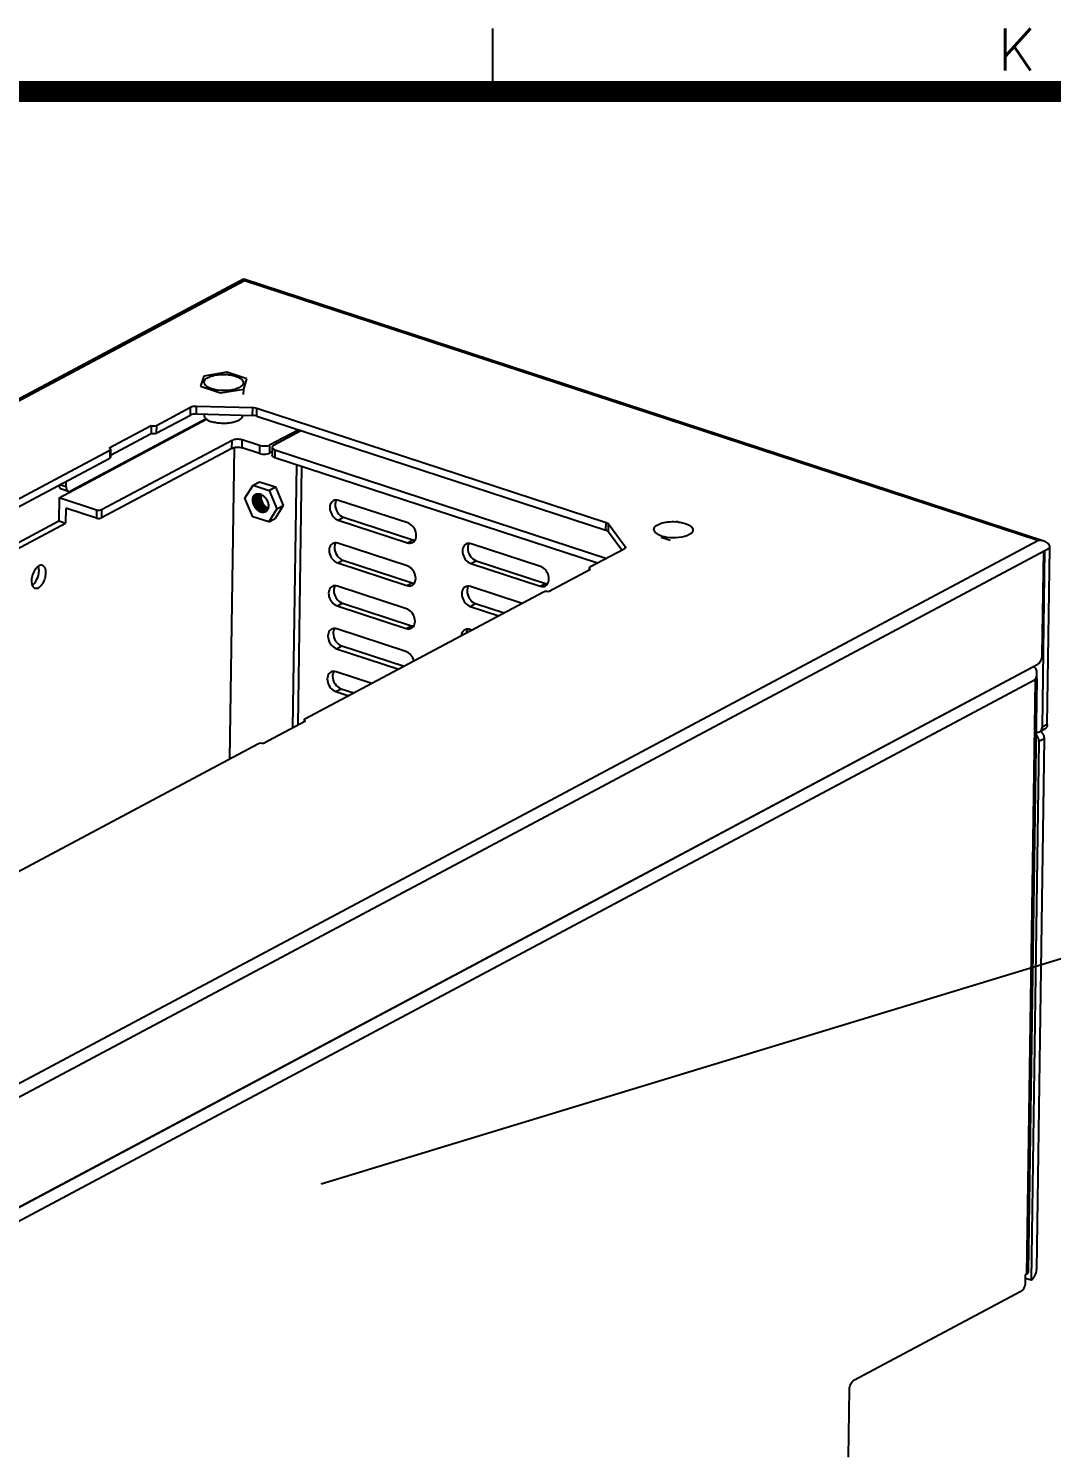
# Model space of a CAD drawing. Extents: x -425 to 6552, y -3049 to 3105.
# Drawn here: x 230.1 to 278.9, y -2075.7 to -2007.6 of the extents above; entities that cross this region are included whole.
import ezdxf
from ezdxf.enums import TextEntityAlignment as Align

# ---------------------------------------------------------------- set-up
doc = ezdxf.new("R2010")
doc.units = 0
doc.layers.get('0').update_dxf_attribs({"linetype": 'CONTINUOUS'})
doc.layers.add('DIM', color=1, linetype='CONTINUOUS')
doc.styles.add('SIM', font='simplex')

msp = doc.modelspace()

# ---------------------------------------------------------------- linework, layer by layer
msp.add_line((252.293, -2010.645), (252.293, -2007.645))
at = {"color": 7, "linetype": 'CONTINUOUS'}
for p, q in [((240.394, -2019.606), (185.305, -2048.948)), ((240.443, -2019.675), (185.506, -2048.936)), ((278.577, -2032.097), (240.404, -2019.605)), ((278.29, -2032.061), (240.443, -2019.675)), ((240.401, -2025.095), (240.404, -2024.843)), ((236.233, -2026.951), (237.862, -2026.084)), ((236.238, -2026.574), (237.867, -2025.706)), ((237.862, -2026.084), (237.867, -2025.706)), ((238.147, -2026.031), (238.152, -2025.654)), ((238.147, -2026.031), (240.83, -2026.097)), ((238.152, -2025.654), (240.835, -2025.719)), ((240.345, -2026.085), (240.344, -2026.117)), ((240.83, -2026.097), (240.835, -2025.719)), ((241.029, -2026.128), (241.034, -2025.751)), ((241.029, -2026.128), (257.685, -2031.579)), ((241.034, -2025.751), (257.691, -2031.202)), ((231.595, -2030.033), (238.635, -2026.284)), ((238.613, -2026.267), (232.139, -2029.715)), ((233.988, -2027.654), (235.996, -2026.585)), ((235.996, -2026.585), (235.991, -2026.962)), ((236.238, -2026.574), (236.233, -2026.951)), ((243.002, -2026.796), (241.642, -2027.52)), ((243.165, -2026.827), (241.832, -2027.537)), ((243.002, -2026.796), (243, -2026.915)), ((243.07, -2026.878), (243.071, -2026.797)), ((239.849, -2027.293), (233.625, -2030.608)), ((234.052, -2027.995), (235.991, -2026.962)), ((239.843, -2027.67), (239.849, -2027.293)), ((240.327, -2027.649), (240.333, -2027.271)), ((241.158, -2027.541), (240.333, -2027.271)), ((241.158, -2027.541), (241.153, -2027.919)), ((241.642, -2027.52), (241.637, -2027.897)), ((222.634, -2034.194), (234.015, -2028.133)), ((222.64, -2033.817), (234.021, -2027.755)), ((239.843, -2027.67), (233.619, -2030.985)), ((234.021, -2027.755), (234.015, -2028.133)), ((234.056, -2027.713), (234.05, -2028.09)), ((239.747, -2042.491), (239.964, -2027.631)), ((241.153, -2027.919), (240.327, -2027.649)), ((241.759, -2027.833), (241.637, -2027.897)), ((241.762, -2027.622), (241.756, -2028)), ((241.898, -2027.739), (241.893, -2028.116)), ((257.281, -2033.152), (241.893, -2028.116)), ((241.898, -2027.739), (257.722, -2032.917)), ((242.753, -2041.008), (242.936, -2028.458)), ((243.004, -2040.874), (243.184, -2028.539)), ((231.934, -2029.512), (231.619, -2029.409)), ((232.036, -2029.729), (231.706, -2029.621)), ((231.934, -2029.512), (231.938, -2029.239)), ((231.595, -2030.033), (231.579, -2031.134)), ((233.383, -2030.619), (231.595, -2030.033)), ((248.234, -2031.231), (244.933, -2030.151)), ((231.919, -2030.519), (231.909, -2031.242)), ((233.377, -2030.996), (231.919, -2030.519)), ((233.383, -2030.619), (233.377, -2030.996)), ((233.625, -2030.608), (233.619, -2030.985)), ((244.919, -2031.095), (245.17, -2030.961)), ((245.17, -2030.961), (248.471, -2032.041)), ((227.217, -2033.458), (231.579, -2031.134)), ((227.547, -2033.566), (231.909, -2031.242)), ((231.579, -2031.134), (231.909, -2031.242)), ((244.919, -2031.095), (248.22, -2032.175)), ((257.685, -2031.579), (257.691, -2031.202)), ((257.806, -2031.652), (257.812, -2031.275)), ((257.806, -2031.652), (258.448, -2032.519)), ((257.812, -2031.275), (258.606, -2032.347)), ((223.353, -2061.322), (278.29, -2032.061)), ((248.204, -2033.275), (244.903, -2032.195)), ((248.22, -2032.175), (248.471, -2032.041)), ((254.56, -2033.301), (251.259, -2032.221)), ((258.604, -2032.433), (258.606, -2032.347)), ((223.426, -2061.941), (278.865, -2032.412)), ((244.889, -2033.139), (245.14, -2033.005)), ((245.14, -2033.005), (248.441, -2034.085)), ((258.551, -2032.475), (256.922, -2033.343)), ((278.614, -2032.546), (278.491, -2040.975)), ((278.5, -2037.538), (278.573, -2032.568)), ((278.742, -2040.841), (278.865, -2032.412)), ((244.889, -2033.139), (248.19, -2034.219)), ((251.245, -2033.165), (251.496, -2033.031)), ((251.245, -2033.165), (254.546, -2034.245)), ((251.496, -2033.031), (254.797, -2034.111)), ((256.955, -2033.444), (254.946, -2034.513)), ((256.887, -2033.385), (256.885, -2033.481)), ((248.174, -2035.32), (244.873, -2034.24)), ((248.19, -2034.219), (248.441, -2034.085)), ((253.682, -2035.068), (251.229, -2034.266)), ((254.546, -2034.245), (254.797, -2034.111)), ((254.704, -2034.524), (243.324, -2040.586)), ((244.86, -2035.183), (245.111, -2035.05)), ((245.111, -2035.05), (248.411, -2036.13)), ((244.86, -2035.183), (248.16, -2036.263)), ((251.216, -2035.209), (251.467, -2035.075)), ((251.216, -2035.209), (252.58, -2035.656)), ((251.467, -2035.075), (252.831, -2035.522)), ((248.144, -2037.364), (244.843, -2036.284)), ((248.16, -2036.263), (248.411, -2036.13)), ((251.294, -2036.341), (251.199, -2036.31)), ((244.83, -2037.228), (245.081, -2037.094)), ((245.081, -2037.094), (248.053, -2038.067)), ((244.83, -2037.228), (247.802, -2038.2)), ((278.087, -2038.098), (223.599, -2067.12)), ((223.851, -2066.958), (278.286, -2037.964)), ((246.516, -2038.886), (244.814, -2038.328)), ((278.087, -2038.098), (278.055, -2038.087)), ((278.246, -2038.615), (278.249, -2038.388)), ((278.161, -2038.717), (223.893, -2067.622)), ((244.8, -2039.272), (245.051, -2039.138)), ((245.051, -2039.138), (245.664, -2039.339)), ((278.161, -2038.748), (277.747, -2067.055)), ((278.245, -2038.646), (277.831, -2066.953)), ((278.119, -2038.739), (278.119, -2038.771)), ((278.119, -2038.771), (278.161, -2038.748)), ((244.8, -2039.272), (245.413, -2039.473)), ((243.356, -2040.687), (241.348, -2041.756)), ((243.288, -2040.628), (243.287, -2040.724)), ((278.63, -2041.057), (278.379, -2041.19)), ((278.742, -2040.841), (278.491, -2040.975)), ((241.106, -2041.767), (229.566, -2047.913)), ((278.343, -2041.654), (277.967, -2067.35)), ((278.594, -2041.52), (278.224, -2066.838)), ((278.594, -2041.52), (278.343, -2041.654)), ((277.699, -2067.455), (277.705, -2067.077)), ((277.967, -2067.35), (277.702, -2067.263)), ((277.747, -2067.055), (277.705, -2067.077)), ((277.486, -2067.881), (269.515, -2072.126)), ((269.254, -2075.791), (269.301, -2072.552))]:
    msp.add_line(p, q, dxfattribs=at)
at = {"color": 4, "linetype": 'CONTINUOUS'}
for p, q in [((239.603, -2024.041), (238.499, -2024.22)), ((240.556, -2024.353), (239.603, -2024.041)), ((238.499, -2024.22), (238.348, -2024.71)), ((238.348, -2024.71), (239.3, -2025.022)), ((239.3, -2025.022), (240.404, -2024.843)), ((240.404, -2024.843), (240.556, -2024.353)), ((238.514, -2026.04), (238.513, -2026.091)), ((240.464, -2030.054), (240.857, -2029.424)), ((240.857, -2029.424), (241.16, -2029.263)), ((240.857, -2029.424), (241.619, -2029.674)), ((241.16, -2029.263), (241.922, -2029.512)), ((241.619, -2029.674), (241.922, -2029.512)), ((241.922, -2029.512), (242.292, -2030.392)), ((240.834, -2030.934), (240.464, -2030.054)), ((241.619, -2029.674), (241.989, -2030.553)), ((241.597, -2031.183), (240.834, -2030.934)), ((241.989, -2030.553), (241.597, -2031.183)), ((242.292, -2030.392), (241.9, -2031.022)), ((241.989, -2030.553), (242.292, -2030.392)), ((241.597, -2031.183), (241.9, -2031.022)), ((260.325, -2031.902), (260.754, -2032.043))]:
    msp.add_line(p, q, dxfattribs=at)
at = {"const_width": 1}
msp.add_lwpolyline([(552.293, -2010.645), (-247.707, -2010.645), (-247.707, -2560.645), (552.293, -2560.645)], close=True, dxfattribs=at)
at = {"color": 4, "linetype": 'CONTINUOUS'}
for centre, radius, start, end in [((239.429, -2026.316), 2.171, 83.74128, 86.30615), ((241.168, -2030.129), 0.267, 111.21657, 118.03821), ((241.227, -2030.103), 0.272, 124.95506, 131.38174), ((242.167, -2029.797), 0.98, 197.53289, 198.37456), ((242.199, -2029.786), 1.014, 198.42869, 211.57334), ((242.237, -2029.766), 0.826, 202.74227, 207.20572), ((242.24, -2029.764), 0.83, 207.2084, 213.18504), ((242.19, -2029.792), 1.003, 211.53831, 218.61054), ((241.369, -2030.495), 0.213, 288.71796, 293.78162), ((241.326, -2030.49), 0.238, 298.03804, 302.66844), ((241.415, -2030.463), 0.22, 283.69332, 286.2854), ((260.883, -2033.337), 2.171, 83.74128, 86.30615)]:
    msp.add_arc(centre, radius, start, end, dxfattribs=at)
at = {"color": 7, "linetype": 'CONTINUOUS'}
for centre, radius, start, end in [((277.683, -2038.38), 0.566, 356.25308, 359.12418), ((277.385, -2038.324), 0.87, 333.13745, 337.69048), ((277.37, -2038.317), 0.886, 337.64662, 342.60841), ((277.434, -2038.337), 0.819, 342.62577, 344.70568), ((278.169, -2038.613), 0.0769, 342.78114, 347.60689), ((278.173, -2038.614), 0.0729, 347.5926, 359.0846), ((278.188, -2041.472), 0.383, 51.13775, 52.64773), ((278.134, -2041.527), 0.461, 33.75537, 39.29384)]:
    msp.add_arc(centre, radius, start, end, dxfattribs=at)
for points, knots in [([(240.394, -2019.606), (240.396, -2019.605), (240.399, -2019.604), (240.402, -2019.604), (240.404, -2019.605)], [0, 0, 0, 0, 0.504608, 1, 1, 1, 1]), ([(240.404, -2019.605), (240.413, -2019.608), (240.429, -2019.634), (240.438, -2019.658), (240.443, -2019.675)], [0, 0, 0, 0, 0.356618, 1, 1, 1, 1]), ([(238.147, -2026.031), (238.094, -2026.03), (237.996, -2026.036), (237.901, -2026.063), (237.862, -2026.084)], [0, 0, 0, 0, 0.54609, 1, 1, 1, 1]), ([(237.867, -2025.706), (237.906, -2025.686), (238.002, -2025.659), (238.099, -2025.652), (238.152, -2025.654)], [0, 0, 0, 0, 0.45391, 1, 1, 1, 1]), ([(241.029, -2026.128), (241.014, -2026.124), (240.949, -2026.106), (240.882, -2026.098), (240.83, -2026.097)], [0, 0, 0, 0, 0.231518, 1, 1, 1, 1]), ([(240.835, -2025.719), (240.853, -2025.72), (240.92, -2025.724), (240.987, -2025.736), (241.034, -2025.751)], [0, 0, 0, 0, 0.264255, 1, 1, 1, 1]), ([(235.996, -2026.585), (236.037, -2026.598), (236.12, -2026.606), (236.204, -2026.592), (236.238, -2026.574)], [0, 0, 0, 0, 0.523592, 1, 1, 1, 1]), ([(236.233, -2026.951), (236.198, -2026.97), (236.114, -2026.983), (236.031, -2026.975), (235.991, -2026.962)], [0, 0, 0, 0, 0.476408, 1, 1, 1, 1]), ([(240.333, -2027.271), (240.251, -2027.245), (240.086, -2027.23), (239.918, -2027.256), (239.849, -2027.293)], [0, 0, 0, 0, 0.523579, 1, 1, 1, 1]), ([(241.642, -2027.52), (241.573, -2027.557), (241.405, -2027.583), (241.24, -2027.568), (241.158, -2027.541)], [0, 0, 0, 0, 0.476421, 1, 1, 1, 1]), ([(241.832, -2027.537), (241.822, -2027.543), (241.79, -2027.562), (241.762, -2027.596), (241.762, -2027.622)], [0, 0, 0, 0, 0.313622, 1, 1, 1, 1]), ([(234.056, -2027.713), (234.056, -2027.707), (234.046, -2027.676), (234.012, -2027.662), (233.988, -2027.654)], [0, 0, 0, 0, 0.18282, 1, 1, 1, 1]), ([(234.051, -2028.09), (234.05, -2028.094), (234.046, -2028.113), (234.029, -2028.126), (234.015, -2028.133)], [0, 0, 0, 0, 0.205889, 1, 1, 1, 1]), ([(234.021, -2027.755), (234.026, -2027.752), (234.042, -2027.743), (234.056, -2027.726), (234.056, -2027.713)], [0, 0, 0, 0, 0.312259, 1, 1, 1, 1]), ([(239.843, -2027.67), (239.912, -2027.633), (240.08, -2027.607), (240.246, -2027.622), (240.327, -2027.649)], [0, 0, 0, 0, 0.476421, 1, 1, 1, 1]), ([(241.153, -2027.919), (241.234, -2027.946), (241.4, -2027.96), (241.568, -2027.934), (241.637, -2027.897)], [0, 0, 0, 0, 0.523579, 1, 1, 1, 1]), ([(241.893, -2028.116), (241.873, -2028.11), (241.818, -2028.089), (241.756, -2028.04), (241.756, -2028)], [0, 0, 0, 0, 0.337668, 1, 1, 1, 1]), ([(241.762, -2027.622), (241.762, -2027.633), (241.772, -2027.667), (241.822, -2027.709), (241.87, -2027.729), (241.898, -2027.739)], [0, 0, 0, 0, 0.180574, 0.527361, 1, 1, 1, 1]), ([(231.706, -2029.621), (231.674, -2029.611), (231.614, -2029.544), (231.605, -2029.463), (231.604, -2029.417)], [0, 0, 0, 0, 0.423966, 1, 1, 1, 1]), ([(231.934, -2029.512), (231.933, -2029.561), (231.941, -2029.647), (232.002, -2029.718), (232.036, -2029.729)], [0, 0, 0, 0, 0.578687, 1, 1, 1, 1]), ([(232.036, -2029.729), (232.044, -2029.732), (232.079, -2029.739), (232.115, -2029.728), (232.139, -2029.715)], [0, 0, 0, 0, 0.232593, 1, 1, 1, 1]), ([(244.683, -2030.165), (244.648, -2030.184), (244.583, -2030.239), (244.526, -2030.357), (244.507, -2030.498), (244.535, -2030.702), (244.655, -2030.935), (244.827, -2031.064), (244.919, -2031.095)], [0, 0, 0, 0, 0.103014, 0.213752, 0.336002, 0.46885, 0.745568, 1, 1, 1, 1]), ([(244.933, -2030.151), (244.891, -2030.137), (244.804, -2030.123), (244.719, -2030.146), (244.683, -2030.165)], [0, 0, 0, 0, 0.519322, 1, 1, 1, 1]), ([(244.787, -2030.215), (244.783, -2030.226), (244.771, -2030.271), (244.765, -2030.318), (244.765, -2030.354)], [0, 0, 0, 0, 0.2412, 1, 1, 1, 1]), ([(233.377, -2030.996), (233.418, -2031.009), (233.501, -2031.017), (233.585, -2031.004), (233.619, -2030.985)], [0, 0, 0, 0, 0.523582, 1, 1, 1, 1]), ([(233.625, -2030.608), (233.59, -2030.626), (233.506, -2030.639), (233.424, -2030.632), (233.383, -2030.619)], [0, 0, 0, 0, 0.476418, 1, 1, 1, 1]), ([(244.765, -2030.354), (244.763, -2030.484), (244.847, -2030.74), (245.052, -2030.922), (245.17, -2030.961)], [0, 0, 0, 0, 0.512165, 1, 1, 1, 1]), ([(248.47, -2032.16), (248.505, -2032.142), (248.57, -2032.087), (248.627, -2031.969), (248.646, -2031.828), (248.618, -2031.624), (248.498, -2031.391), (248.326, -2031.261), (248.234, -2031.231)], [0, 0, 0, 0, 0.103014, 0.213752, 0.336002, 0.46885, 0.745568, 1, 1, 1, 1]), ([(257.806, -2031.652), (257.801, -2031.645), (257.767, -2031.611), (257.721, -2031.591), (257.685, -2031.579)], [0, 0, 0, 0, 0.201441, 1, 1, 1, 1]), ([(257.691, -2031.202), (257.704, -2031.206), (257.748, -2031.223), (257.792, -2031.248), (257.812, -2031.275)], [0, 0, 0, 0, 0.300647, 1, 1, 1, 1]), ([(244.653, -2032.21), (244.618, -2032.228), (244.554, -2032.283), (244.496, -2032.401), (244.477, -2032.542), (244.505, -2032.746), (244.626, -2032.979), (244.797, -2033.109), (244.889, -2033.139)], [0, 0, 0, 0, 0.103014, 0.213752, 0.336002, 0.46885, 0.745568, 1, 1, 1, 1]), ([(244.903, -2032.195), (244.861, -2032.182), (244.775, -2032.168), (244.689, -2032.19), (244.653, -2032.21)], [0, 0, 0, 0, 0.519322, 1, 1, 1, 1]), ([(244.757, -2032.259), (244.754, -2032.27), (244.741, -2032.315), (244.735, -2032.363), (244.735, -2032.398)], [0, 0, 0, 0, 0.2412, 1, 1, 1, 1]), ([(248.22, -2032.175), (248.262, -2032.188), (248.349, -2032.202), (248.434, -2032.18), (248.47, -2032.16)], [0, 0, 0, 0, 0.519322, 1, 1, 1, 1]), ([(251.009, -2032.235), (250.974, -2032.254), (250.91, -2032.309), (250.852, -2032.427), (250.833, -2032.568), (250.861, -2032.772), (250.981, -2033.005), (251.153, -2033.134), (251.245, -2033.165)], [0, 0, 0, 0, 0.103014, 0.213752, 0.336002, 0.46885, 0.745568, 1, 1, 1, 1]), ([(251.259, -2032.221), (251.217, -2032.207), (251.13, -2032.193), (251.045, -2032.216), (251.009, -2032.235)], [0, 0, 0, 0, 0.519322, 1, 1, 1, 1]), ([(251.113, -2032.285), (251.11, -2032.296), (251.097, -2032.341), (251.091, -2032.389), (251.091, -2032.424)], [0, 0, 0, 0, 0.2412, 1, 1, 1, 1]), ([(278.865, -2032.412), (278.866, -2032.375), (278.849, -2032.3), (278.756, -2032.177), (278.65, -2032.121), (278.577, -2032.097)], [0, 0, 0, 0, 0.244768, 0.49166, 1, 1, 1, 1]), ([(244.735, -2032.398), (244.733, -2032.529), (244.817, -2032.785), (245.023, -2032.967), (245.14, -2033.005)], [0, 0, 0, 0, 0.512165, 1, 1, 1, 1]), ([(251.091, -2032.424), (251.089, -2032.555), (251.173, -2032.811), (251.379, -2032.992), (251.496, -2033.031)], [0, 0, 0, 0, 0.512165, 1, 1, 1, 1]), ([(258.621, -2032.39), (258.621, -2032.398), (258.612, -2032.436), (258.577, -2032.461), (258.551, -2032.475)], [0, 0, 0, 0, 0.205564, 1, 1, 1, 1]), ([(230.803, -2033.256), (230.777, -2033.247), (230.716, -2033.244), (230.625, -2033.278), (230.536, -2033.346), (230.422, -2033.481), (230.319, -2033.695), (230.282, -2033.886), (230.281, -2033.982)], [0, 0, 0, 0, 0.083579, 0.178525, 0.290481, 0.419333, 0.7094, 1, 1, 1, 1]), ([(230.449, -2034.34), (230.475, -2034.348), (230.536, -2034.352), (230.628, -2034.318), (230.716, -2034.25), (230.83, -2034.115), (230.934, -2033.901), (230.97, -2033.71), (230.971, -2033.614)], [0, 0, 0, 0, 0.083579, 0.178525, 0.290481, 0.419333, 0.7094, 1, 1, 1, 1]), ([(230.493, -2034.002), (230.562, -2033.89), (230.624, -2033.721), (230.641, -2033.548), (230.641, -2033.506)], [0, 0, 0, 0, 0.756741, 1, 1, 1, 1]), ([(230.641, -2033.506), (230.641, -2033.487), (230.64, -2033.415), (230.627, -2033.343), (230.608, -2033.294)], [0, 0, 0, 0, 0.271661, 1, 1, 1, 1]), ([(230.971, -2033.614), (230.972, -2033.571), (230.967, -2033.49), (230.935, -2033.381), (230.882, -2033.298), (230.83, -2033.265), (230.803, -2033.256)], [0, 0, 0, 0, 0.307528, 0.574856, 0.80112, 1, 1, 1, 1]), ([(248.441, -2034.205), (248.475, -2034.186), (248.54, -2034.131), (248.597, -2034.013), (248.616, -2033.872), (248.588, -2033.668), (248.468, -2033.435), (248.296, -2033.306), (248.204, -2033.275)], [0, 0, 0, 0, 0.103014, 0.213752, 0.336002, 0.46885, 0.745568, 1, 1, 1, 1]), ([(254.797, -2034.231), (254.831, -2034.212), (254.896, -2034.157), (254.953, -2034.039), (254.972, -2033.898), (254.944, -2033.694), (254.824, -2033.461), (254.652, -2033.332), (254.56, -2033.301)], [0, 0, 0, 0, 0.103014, 0.213752, 0.336002, 0.46885, 0.745568, 1, 1, 1, 1]), ([(256.922, -2033.343), (256.917, -2033.346), (256.901, -2033.355), (256.887, -2033.372), (256.887, -2033.385)], [0, 0, 0, 0, 0.312259, 1, 1, 1, 1]), ([(256.887, -2033.385), (256.887, -2033.391), (256.897, -2033.422), (256.931, -2033.436), (256.955, -2033.444)], [0, 0, 0, 0, 0.18282, 1, 1, 1, 1]), ([(230.281, -2033.982), (230.28, -2034.025), (230.286, -2034.106), (230.317, -2034.214), (230.37, -2034.298), (230.422, -2034.331), (230.449, -2034.34)], [0, 0, 0, 0, 0.307528, 0.574856, 0.80112, 1, 1, 1, 1]), ([(230.314, -2034.194), (230.321, -2034.189), (230.35, -2034.169), (230.377, -2034.146), (230.395, -2034.127)], [0, 0, 0, 0, 0.237162, 1, 1, 1, 1]), ([(230.395, -2034.127), (230.404, -2034.118), (230.44, -2034.079), (230.471, -2034.036), (230.493, -2034.002)], [0, 0, 0, 0, 0.237788, 1, 1, 1, 1]), ([(244.623, -2034.254), (244.588, -2034.272), (244.524, -2034.328), (244.466, -2034.446), (244.447, -2034.587), (244.475, -2034.79), (244.596, -2035.023), (244.767, -2035.153), (244.86, -2035.183)], [0, 0, 0, 0, 0.103014, 0.213752, 0.336002, 0.46885, 0.745568, 1, 1, 1, 1]), ([(244.873, -2034.24), (244.831, -2034.226), (244.745, -2034.212), (244.659, -2034.235), (244.623, -2034.254)], [0, 0, 0, 0, 0.519322, 1, 1, 1, 1]), ([(244.727, -2034.304), (244.724, -2034.314), (244.711, -2034.36), (244.705, -2034.407), (244.705, -2034.443)], [0, 0, 0, 0, 0.2412, 1, 1, 1, 1]), ([(248.19, -2034.219), (248.232, -2034.233), (248.319, -2034.247), (248.404, -2034.224), (248.441, -2034.205)], [0, 0, 0, 0, 0.519322, 1, 1, 1, 1]), ([(250.979, -2034.28), (250.944, -2034.298), (250.88, -2034.354), (250.822, -2034.472), (250.803, -2034.613), (250.831, -2034.816), (250.952, -2035.049), (251.123, -2035.179), (251.216, -2035.209)], [0, 0, 0, 0, 0.103014, 0.213752, 0.336002, 0.46885, 0.745568, 1, 1, 1, 1]), ([(251.229, -2034.266), (251.187, -2034.252), (251.101, -2034.238), (251.015, -2034.261), (250.979, -2034.28)], [0, 0, 0, 0, 0.519322, 1, 1, 1, 1]), ([(251.083, -2034.329), (251.08, -2034.34), (251.067, -2034.386), (251.061, -2034.433), (251.061, -2034.469)], [0, 0, 0, 0, 0.2412, 1, 1, 1, 1]), ([(254.546, -2034.245), (254.588, -2034.259), (254.675, -2034.273), (254.76, -2034.25), (254.797, -2034.231)], [0, 0, 0, 0, 0.519322, 1, 1, 1, 1]), ([(244.705, -2034.443), (244.703, -2034.573), (244.787, -2034.829), (244.993, -2035.011), (245.111, -2035.05)], [0, 0, 0, 0, 0.512165, 1, 1, 1, 1]), ([(251.061, -2034.469), (251.059, -2034.599), (251.143, -2034.855), (251.349, -2035.037), (251.467, -2035.075)], [0, 0, 0, 0, 0.512165, 1, 1, 1, 1]), ([(254.946, -2034.513), (254.906, -2034.5), (254.823, -2034.493), (254.739, -2034.506), (254.704, -2034.524)], [0, 0, 0, 0, 0.523592, 1, 1, 1, 1]), ([(248.411, -2036.249), (248.446, -2036.231), (248.51, -2036.175), (248.568, -2036.057), (248.586, -2035.916), (248.558, -2035.713), (248.438, -2035.48), (248.266, -2035.35), (248.174, -2035.32)], [0, 0, 0, 0, 0.103014, 0.213752, 0.336002, 0.46885, 0.745568, 1, 1, 1, 1]), ([(244.593, -2036.298), (244.558, -2036.317), (244.494, -2036.372), (244.436, -2036.49), (244.417, -2036.631), (244.445, -2036.835), (244.566, -2037.068), (244.737, -2037.197), (244.83, -2037.228)], [0, 0, 0, 0, 0.103014, 0.213752, 0.336002, 0.46885, 0.745568, 1, 1, 1, 1]), ([(244.843, -2036.284), (244.801, -2036.27), (244.715, -2036.256), (244.629, -2036.279), (244.593, -2036.298)], [0, 0, 0, 0, 0.519322, 1, 1, 1, 1]), ([(244.697, -2036.348), (244.694, -2036.359), (244.681, -2036.404), (244.676, -2036.451), (244.675, -2036.487)], [0, 0, 0, 0, 0.2412, 1, 1, 1, 1]), ([(248.16, -2036.263), (248.202, -2036.277), (248.289, -2036.291), (248.374, -2036.268), (248.411, -2036.249)], [0, 0, 0, 0, 0.519322, 1, 1, 1, 1]), ([(250.949, -2036.324), (250.901, -2036.35), (250.816, -2036.437), (250.786, -2036.552), (250.782, -2036.613)], [0, 0, 0, 0, 0.47069, 1, 1, 1, 1]), ([(251.199, -2036.31), (251.157, -2036.296), (251.071, -2036.282), (250.985, -2036.305), (250.949, -2036.324)], [0, 0, 0, 0, 0.519322, 1, 1, 1, 1]), ([(244.675, -2036.487), (244.673, -2036.617), (244.757, -2036.874), (244.963, -2037.055), (245.081, -2037.094)], [0, 0, 0, 0, 0.512165, 1, 1, 1, 1]), ([(248.53, -2037.813), (248.504, -2037.71), (248.408, -2037.524), (248.236, -2037.394), (248.144, -2037.364)], [0, 0, 0, 0, 0.52101, 1, 1, 1, 1]), ([(278.286, -2037.964), (278.353, -2037.928), (278.456, -2037.787), (278.499, -2037.625), (278.5, -2037.538)], [0, 0, 0, 0, 0.463116, 1, 1, 1, 1]), ([(244.563, -2038.343), (244.528, -2038.361), (244.464, -2038.416), (244.406, -2038.534), (244.387, -2038.675), (244.415, -2038.879), (244.536, -2039.112), (244.707, -2039.242), (244.8, -2039.272)], [0, 0, 0, 0, 0.103014, 0.213752, 0.336002, 0.46885, 0.745568, 1, 1, 1, 1]), ([(244.814, -2038.328), (244.771, -2038.315), (244.685, -2038.301), (244.599, -2038.323), (244.563, -2038.343)], [0, 0, 0, 0, 0.519322, 1, 1, 1, 1]), ([(244.667, -2038.392), (244.664, -2038.403), (244.651, -2038.448), (244.646, -2038.496), (244.645, -2038.531)], [0, 0, 0, 0, 0.2412, 1, 1, 1, 1]), ([(278.249, -2038.388), (278.25, -2038.328), (278.237, -2038.235), (278.167, -2038.137), (278.115, -2038.107), (278.087, -2038.098)], [0, 0, 0, 0, 0.510861, 0.754713, 1, 1, 1, 1]), ([(244.645, -2038.531), (244.643, -2038.662), (244.727, -2038.918), (244.933, -2039.1), (245.051, -2039.138)], [0, 0, 0, 0, 0.512165, 1, 1, 1, 1]), ([(278.161, -2038.717), (278.166, -2038.714), (278.186, -2038.703), (278.204, -2038.69), (278.215, -2038.678)], [0, 0, 0, 0, 0.273063, 1, 1, 1, 1]), ([(278.161, -2038.748), (278.167, -2038.745), (278.189, -2038.732), (278.21, -2038.716), (278.222, -2038.702)], [0, 0, 0, 0, 0.278399, 1, 1, 1, 1]), ([(278.215, -2038.678), (278.218, -2038.675), (278.23, -2038.662), (278.239, -2038.647), (278.242, -2038.636)], [0, 0, 0, 0, 0.273806, 1, 1, 1, 1]), ([(278.222, -2038.702), (278.226, -2038.698), (278.238, -2038.681), (278.245, -2038.661), (278.245, -2038.646)], [0, 0, 0, 0, 0.275721, 1, 1, 1, 1]), ([(243.324, -2040.586), (243.318, -2040.589), (243.303, -2040.598), (243.288, -2040.615), (243.288, -2040.628)], [0, 0, 0, 0, 0.312259, 1, 1, 1, 1]), ([(243.288, -2040.628), (243.288, -2040.634), (243.298, -2040.665), (243.332, -2040.679), (243.356, -2040.687)], [0, 0, 0, 0, 0.18282, 1, 1, 1, 1]), ([(278.212, -2041.2), (278.226, -2041.204), (278.281, -2041.218), (278.342, -2041.21), (278.379, -2041.19)], [0, 0, 0, 0, 0.268046, 1, 1, 1, 1]), ([(278.379, -2041.19), (278.413, -2041.172), (278.474, -2041.106), (278.491, -2041.02), (278.491, -2040.975)], [0, 0, 0, 0, 0.467026, 1, 1, 1, 1]), ([(278.742, -2040.841), (278.742, -2040.886), (278.725, -2040.972), (278.664, -2041.038), (278.63, -2041.057)], [0, 0, 0, 0, 0.532974, 1, 1, 1, 1]), ([(241.348, -2041.756), (241.307, -2041.743), (241.224, -2041.735), (241.14, -2041.749), (241.106, -2041.767)], [0, 0, 0, 0, 0.523592, 1, 1, 1, 1]), ([(278.343, -2041.654), (278.344, -2041.625), (278.331, -2041.507), (278.27, -2041.395), (278.206, -2041.333)], [0, 0, 0, 0, 0.242918, 1, 1, 1, 1]), ([(278.517, -2041.271), (278.529, -2041.29), (278.573, -2041.366), (278.595, -2041.455), (278.594, -2041.52)], [0, 0, 0, 0, 0.257753, 1, 1, 1, 1]), ([(277.831, -2066.953), (277.831, -2066.962), (277.821, -2067.008), (277.779, -2067.038), (277.747, -2067.055)], [0, 0, 0, 0, 0.205532, 1, 1, 1, 1]), ([(277.967, -2067.35), (278.004, -2067.33), (278.075, -2067.267), (278.181, -2067.1), (278.223, -2066.944), (278.224, -2066.838)], [0, 0, 0, 0, 0.211986, 0.465823, 1, 1, 1, 1]), ([(277.486, -2067.881), (277.552, -2067.845), (277.655, -2067.703), (277.698, -2067.542), (277.699, -2067.455)], [0, 0, 0, 0, 0.463116, 1, 1, 1, 1]), ([(269.301, -2072.552), (269.302, -2072.464), (269.345, -2072.303), (269.448, -2072.162), (269.515, -2072.126)], [0, 0, 0, 0, 0.536884, 1, 1, 1, 1])]:
    msp.add_open_spline(points, degree=3, knots=knots, dxfattribs=at)
at = {"color": 4, "linetype": 'CONTINUOUS'}
for points, knots in [([(238.519, -2024.518), (238.519, -2024.458), (238.584, -2024.364), (238.708, -2024.285), (238.899, -2024.203), (239.191, -2024.146), (239.439, -2024.141), (239.569, -2024.149)], [0, 0, 0, 0, 0.150547, 0.253128, 0.37599, 0.671134, 1, 1, 1, 1]), ([(239.666, -2024.158), (239.697, -2024.161), (239.816, -2024.177), (239.933, -2024.203), (240.016, -2024.231)], [0, 0, 0, 0, 0.263765, 1, 1, 1, 1]), ([(238.591, -2024.67), (238.579, -2024.659), (238.542, -2024.616), (238.518, -2024.559), (238.519, -2024.518)], [0, 0, 0, 0, 0.284889, 1, 1, 1, 1]), ([(238.744, -2024.775), (238.728, -2024.767), (238.674, -2024.738), (238.623, -2024.702), (238.591, -2024.67)], [0, 0, 0, 0, 0.277589, 1, 1, 1, 1]), ([(238.887, -2024.832), (238.874, -2024.828), (238.825, -2024.811), (238.778, -2024.791), (238.744, -2024.775)], [0, 0, 0, 0, 0.262546, 1, 1, 1, 1]), ([(239.983, -2024.856), (239.805, -2024.905), (239.432, -2024.938), (239.061, -2024.889), (238.887, -2024.832)], [0, 0, 0, 0, 0.5021, 1, 1, 1, 1]), ([(240.131, -2024.804), (240.12, -2024.809), (240.072, -2024.829), (240.022, -2024.845), (239.983, -2024.856)], [0, 0, 0, 0, 0.237347, 1, 1, 1, 1]), ([(240.016, -2024.231), (240.07, -2024.248), (240.165, -2024.286), (240.285, -2024.36), (240.364, -2024.446), (240.385, -2024.514), (240.385, -2024.545)], [0, 0, 0, 0, 0.32828, 0.60169, 0.819763, 1, 1, 1, 1]), ([(240.249, -2024.742), (240.24, -2024.748), (240.203, -2024.771), (240.163, -2024.791), (240.131, -2024.804)], [0, 0, 0, 0, 0.233501, 1, 1, 1, 1]), ([(240.385, -2024.545), (240.384, -2024.559), (240.375, -2024.622), (240.332, -2024.675), (240.296, -2024.706)], [0, 0, 0, 0, 0.225032, 1, 1, 1, 1]), ([(238.513, -2026.091), (238.513, -2026.105), (238.517, -2026.136), (238.535, -2026.18), (238.566, -2026.223), (238.608, -2026.264), (238.66, -2026.303), (238.748, -2026.353), (238.822, -2026.382), (238.874, -2026.399)], [0, 0, 0, 0, 0.087935, 0.181248, 0.284223, 0.399646, 0.528942, 0.672477, 1, 1, 1, 1]), ([(240.344, -2026.117), (240.344, -2026.135), (240.337, -2026.172), (240.308, -2026.224), (240.263, -2026.273), (240.203, -2026.318), (240.128, -2026.359), (240.005, -2026.41), (239.825, -2026.456), (239.59, -2026.484), (239.342, -2026.485), (239.101, -2026.459), (238.946, -2026.423), (238.874, -2026.399)], [0, 0, 0, 0, 0.032827, 0.068456, 0.108932, 0.155369, 0.208133, 0.26707, 0.401037, 0.550606, 0.706766, 0.859706, 1, 1, 1, 1]), ([(240.947, -2030.474), (240.914, -2030.425), (240.863, -2030.321), (240.838, -2030.18), (240.844, -2030.073), (240.861, -2030), (240.89, -2029.935), (240.918, -2029.897), (240.933, -2029.881)], [0, 0, 0, 0, 0.276008, 0.540903, 0.665272, 0.782968, 0.894194, 1, 1, 1, 1]), ([(240.881, -2030.181), (240.878, -2030.23), (240.888, -2030.332), (240.923, -2030.428), (240.947, -2030.474)], [0, 0, 0, 0, 0.490858, 1, 1, 1, 1]), ([(241.042, -2029.893), (241.019, -2029.905), (240.974, -2029.938), (240.924, -2030.006), (240.891, -2030.089), (240.882, -2030.149), (240.881, -2030.181)], [0, 0, 0, 0, 0.232268, 0.473054, 0.728253, 1, 1, 1, 1]), ([(240.933, -2029.881), (240.948, -2029.871), (240.98, -2029.854), (241.051, -2029.833), (241.109, -2029.833), (241.146, -2029.84)], [0, 0, 0, 0, 0.242881, 0.488098, 1, 1, 1, 1]), ([(240.937, -2030.151), (240.933, -2030.227), (240.954, -2030.345), (241.022, -2030.484), (241.091, -2030.576), (241.172, -2030.647), (241.261, -2030.695), (241.352, -2030.714), (241.411, -2030.706), (241.437, -2030.698)], [0, 0, 0, 0, 0.271225, 0.41102, 0.547265, 0.67588, 0.794071, 0.901275, 1, 1, 1, 1]), ([(240.937, -2030.151), (240.939, -2030.102), (240.955, -2030.029), (241.001, -2029.947), (241.031, -2029.913), (241.047, -2029.899)], [0, 0, 0, 0, 0.522943, 0.766405, 1, 1, 1, 1]), ([(240.985, -2030.125), (240.981, -2030.199), (241.001, -2030.313), (241.065, -2030.449), (241.13, -2030.54), (241.208, -2030.612), (241.294, -2030.662), (241.382, -2030.687), (241.44, -2030.684), (241.467, -2030.677)], [0, 0, 0, 0, 0.269193, 0.408102, 0.543967, 0.672894, 0.79204, 0.900486, 1, 1, 1, 1]), ([(241.098, -2029.871), (241.081, -2029.885), (241.05, -2029.919), (241.003, -2030.002), (240.988, -2030.075), (240.985, -2030.125)], [0, 0, 0, 0, 0.233513, 0.47689, 1, 1, 1, 1]), ([(241.501, -2030.651), (241.475, -2030.655), (241.417, -2030.653), (241.332, -2030.624), (241.251, -2030.571), (241.177, -2030.498), (241.116, -2030.409), (241.056, -2030.277), (241.038, -2030.166), (241.041, -2030.095)], [0, 0, 0, 0, 0.100677, 0.210591, 0.330761, 0.459941, 0.595302, 0.733165, 1, 1, 1, 1]), ([(241.041, -2030.095), (241.044, -2030.051), (241.06, -2029.968), (241.103, -2029.893), (241.13, -2029.864)], [0, 0, 0, 0, 0.522094, 1, 1, 1, 1]), ([(241.229, -2029.865), (241.202, -2029.861), (241.148, -2029.858), (241.095, -2029.87), (241.071, -2029.88)], [0, 0, 0, 0, 0.511206, 1, 1, 1, 1]), ([(241.09, -2030.069), (241.086, -2030.137), (241.102, -2030.243), (241.157, -2030.37), (241.213, -2030.457), (241.282, -2030.531), (241.358, -2030.586), (241.439, -2030.62), (241.494, -2030.628), (241.521, -2030.628)], [0, 0, 0, 0, 0.263834, 0.400321, 0.534949, 0.664329, 0.785696, 0.897502, 1, 1, 1, 1]), ([(241.16, -2029.861), (241.138, -2029.89), (241.105, -2029.957), (241.092, -2030.031), (241.09, -2030.069)], [0, 0, 0, 0, 0.480499, 1, 1, 1, 1]), ([(241.541, -2030.596), (241.515, -2030.593), (241.462, -2030.579), (241.388, -2030.539), (241.318, -2030.481), (241.234, -2030.383), (241.161, -2030.235), (241.143, -2030.103), (241.146, -2030.039)], [0, 0, 0, 0, 0.10517, 0.219352, 0.342106, 0.471674, 0.73949, 1, 1, 1, 1]), ([(241.146, -2029.84), (241.153, -2029.841), (241.182, -2029.847), (241.209, -2029.857), (241.229, -2029.865)], [0, 0, 0, 0, 0.243702, 1, 1, 1, 1]), ([(241.146, -2030.039), (241.147, -2030.03), (241.149, -2029.995), (241.156, -2029.96), (241.164, -2029.935)], [0, 0, 0, 0, 0.256351, 1, 1, 1, 1]), ([(241.164, -2029.935), (241.166, -2029.929), (241.175, -2029.903), (241.186, -2029.879), (241.196, -2029.861)], [0, 0, 0, 0, 0.255685, 1, 1, 1, 1]), ([(241.556, -2030.564), (241.498, -2030.55), (241.412, -2030.501), (241.323, -2030.408), (241.264, -2030.32), (241.222, -2030.222), (241.189, -2030.088), (241.192, -2029.983), (241.209, -2029.919)], [0, 0, 0, 0, 0.225914, 0.352629, 0.484823, 0.61909, 0.751882, 1, 1, 1, 1]), ([(241.209, -2029.919), (241.211, -2029.915), (241.216, -2029.896), (241.223, -2029.878), (241.229, -2029.865)], [0, 0, 0, 0, 0.253961, 1, 1, 1, 1]), ([(241.225, -2029.997), (241.224, -2030.014), (241.227, -2030.081), (241.243, -2030.148), (241.261, -2030.196)], [0, 0, 0, 0, 0.241594, 1, 1, 1, 1]), ([(241.245, -2029.873), (241.242, -2029.882), (241.23, -2029.923), (241.225, -2029.965), (241.225, -2029.997)], [0, 0, 0, 0, 0.240863, 1, 1, 1, 1]), ([(241.229, -2029.865), (241.271, -2029.883), (241.352, -2029.935), (241.417, -2030.006), (241.445, -2030.046)], [0, 0, 0, 0, 0.481729, 1, 1, 1, 1]), ([(241.261, -2030.196), (241.275, -2030.234), (241.311, -2030.307), (241.405, -2030.429), (241.502, -2030.497), (241.571, -2030.521)], [0, 0, 0, 0, 0.263259, 0.523376, 1, 1, 1, 1]), ([(241.445, -2030.046), (241.484, -2030.092), (241.546, -2030.194), (241.584, -2030.337), (241.585, -2030.45), (241.572, -2030.527), (241.545, -2030.595), (241.517, -2030.635), (241.501, -2030.651)], [0, 0, 0, 0, 0.272789, 0.539479, 0.66529, 0.783916, 0.895141, 1, 1, 1, 1]), ([(241.438, -2030.7), (241.419, -2030.71), (241.379, -2030.725), (241.314, -2030.732), (241.245, -2030.722), (241.152, -2030.689), (241.042, -2030.61), (240.975, -2030.522), (240.947, -2030.474)], [0, 0, 0, 0, 0.105677, 0.214604, 0.32932, 0.451238, 0.71568, 1, 1, 1, 1]), ([(241.501, -2030.651), (241.498, -2030.655), (241.483, -2030.67), (241.467, -2030.682), (241.454, -2030.691)], [0, 0, 0, 0, 0.252708, 1, 1, 1, 1]), ([(259.972, -2031.539), (259.973, -2031.479), (260.038, -2031.385), (260.162, -2031.306), (260.353, -2031.224), (260.645, -2031.167), (260.893, -2031.162), (261.023, -2031.17)], [0, 0, 0, 0, 0.150547, 0.253128, 0.37599, 0.671134, 1, 1, 1, 1]), ([(260.045, -2031.691), (260.033, -2031.68), (259.995, -2031.637), (259.972, -2031.58), (259.972, -2031.539)], [0, 0, 0, 0, 0.284889, 1, 1, 1, 1]), ([(261.12, -2031.179), (261.151, -2031.182), (261.269, -2031.198), (261.387, -2031.224), (261.47, -2031.252)], [0, 0, 0, 0, 0.263765, 1, 1, 1, 1]), ([(261.47, -2031.252), (261.523, -2031.269), (261.619, -2031.307), (261.739, -2031.381), (261.818, -2031.467), (261.839, -2031.535), (261.838, -2031.566)], [0, 0, 0, 0, 0.32828, 0.60169, 0.819763, 1, 1, 1, 1]), ([(261.838, -2031.566), (261.838, -2031.58), (261.829, -2031.643), (261.786, -2031.696), (261.749, -2031.727)], [0, 0, 0, 0, 0.225032, 1, 1, 1, 1]), ([(260.198, -2031.796), (260.182, -2031.788), (260.128, -2031.759), (260.076, -2031.723), (260.045, -2031.691)], [0, 0, 0, 0, 0.277589, 1, 1, 1, 1]), ([(260.34, -2031.853), (260.328, -2031.849), (260.279, -2031.832), (260.231, -2031.812), (260.198, -2031.796)], [0, 0, 0, 0, 0.262546, 1, 1, 1, 1]), ([(261.437, -2031.876), (261.258, -2031.926), (260.886, -2031.959), (260.515, -2031.91), (260.34, -2031.853)], [0, 0, 0, 0, 0.5021, 1, 1, 1, 1]), ([(261.585, -2031.825), (261.574, -2031.83), (261.525, -2031.85), (261.475, -2031.866), (261.437, -2031.876)], [0, 0, 0, 0, 0.237347, 1, 1, 1, 1]), ([(261.703, -2031.763), (261.694, -2031.769), (261.656, -2031.792), (261.616, -2031.812), (261.585, -2031.825)], [0, 0, 0, 0, 0.233501, 1, 1, 1, 1])]:
    msp.add_open_spline(points, degree=3, knots=knots, dxfattribs=at)
for points in [[(240.296, -2024.706), (240.281, -2024.719), (240.265, -2024.731), (240.249, -2024.742)], [(261.749, -2031.727), (261.735, -2031.74), (261.719, -2031.752), (261.703, -2031.763)]]:
    msp.add_open_spline(points, degree=3, dxfattribs=at)
at = {"color": 7, "linetype": 'CONTINUOUS'}
for points in [[(244.826, -2030.133), (244.809, -2030.158), (244.796, -2030.186), (244.787, -2030.215)], [(244.796, -2032.177), (244.779, -2032.202), (244.767, -2032.23), (244.757, -2032.259)], [(248.471, -2032.041), (248.505, -2032.052), (248.542, -2032.059), (248.578, -2032.06)], [(251.152, -2032.203), (251.135, -2032.228), (251.123, -2032.256), (251.113, -2032.285)], [(258.606, -2032.347), (258.615, -2032.359), (258.621, -2032.375), (258.621, -2032.39)], [(278.577, -2032.097), (278.485, -2032.067), (278.386, -2032.056), (278.29, -2032.061)], [(244.766, -2034.221), (244.75, -2034.247), (244.737, -2034.275), (244.727, -2034.304)], [(248.441, -2034.085), (248.476, -2034.097), (248.512, -2034.103), (248.548, -2034.104)], [(251.122, -2034.247), (251.106, -2034.273), (251.093, -2034.301), (251.083, -2034.329)], [(254.797, -2034.111), (254.832, -2034.123), (254.868, -2034.129), (254.904, -2034.13)], [(244.736, -2036.266), (244.72, -2036.291), (244.707, -2036.319), (244.697, -2036.348)], [(248.411, -2036.13), (248.446, -2036.141), (248.482, -2036.148), (248.518, -2036.149)], [(251.053, -2036.374), (251.042, -2036.408), (251.035, -2036.444), (251.033, -2036.479)], [(251.092, -2036.292), (251.076, -2036.317), (251.063, -2036.345), (251.053, -2036.374)], [(244.706, -2038.31), (244.69, -2038.336), (244.677, -2038.363), (244.667, -2038.392)], [(278.224, -2038.553), (278.236, -2038.509), (278.245, -2038.463), (278.248, -2038.417)], [(278.429, -2041.174), (278.451, -2041.192), (278.472, -2041.213), (278.49, -2041.235)]]:
    msp.add_open_spline(points, degree=3, dxfattribs=at)
at = {"layer": 'DIM', "color": 1, "linetype": 'CONTINUOUS'}
msp.add_line((283.27, -2050.841), (244.107, -2062.772), dxfattribs=at)

# ---------------------------------------------------------------- texts
at = {"style": 'SIM'}
msp.add_text('K', height=2, dxfattribs=at).set_placement((277.293, -2009.645), align=Align.CENTER)

doc.saveas('drawing.dxf')
